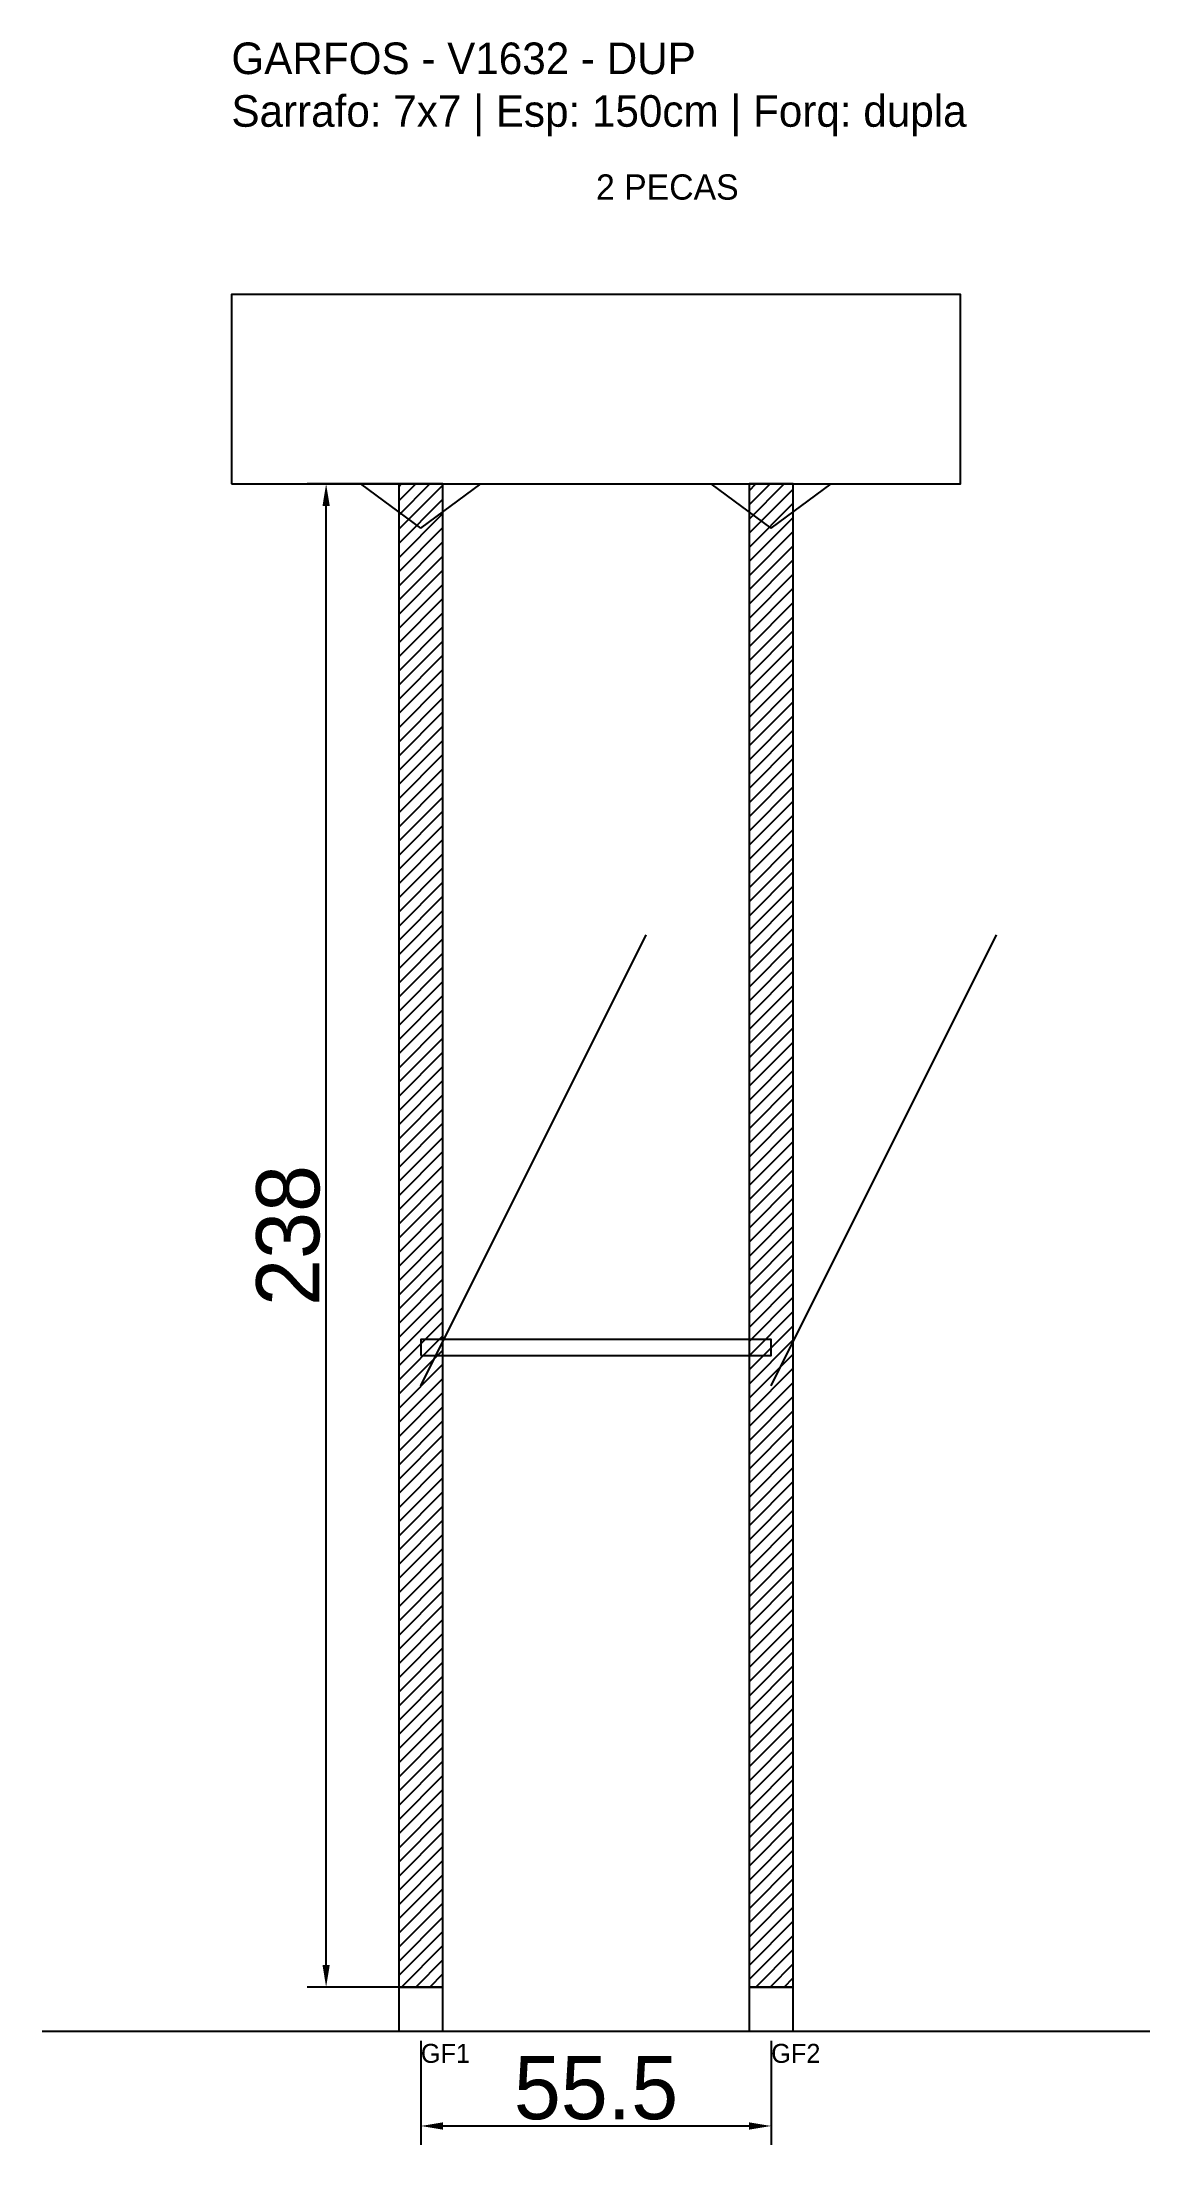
# Model space of a CAD drawing. Header units: metres. Extents: x -30 to 146, y -25 to 308.
import ezdxf

# ---------------------------------------------------------------- set-up
doc = ezdxf.new("R2010")
doc.units = ezdxf.units.M
for name, color, linetype in [('BARRA_ANCORAGEM', 1, 'Continuous'), ('COTA', 241, 'Continuous'), ('GARFOS OK', 3, 'Continuous'), ('NOME DA VIGA', 6, 'Continuous'), ('SARR_7x7', 40, 'Continuous'), ('TIRAS REESCORAMENTO', 252, 'Continuous'), ('VIGAS', 3, 'Continuous')]:
    doc.layers.add(name, color=color, linetype=linetype)
doc.dimstyles.new('EZ DXF', dxfattribs={"dimtxt": 10, "dimasz": 3.5, "dimexe": 3, "dimexo": 1.5, "dimgap": 1, "dimtad": 1, "dimdec": 1, "dimdsep": 46, "dimcen": 2.5, "dimazin": 3, "dimtfac": 1, "dimtmove": 0, "dimatfit": 3})

msp = doc.modelspace()

# ---------------------------------------------------------------- hatches: boundary and pattern name
at = {"layer": 'COTA'}
h = msp.add_hatch(dxfattribs=at)
h.set_pattern_fill('ANSI31', scale=0.5)
h.paths.add_polyline_path([(26.5, 0), (33.5, 0), (33.5, 238), (26.5, 238)])
h = msp.add_hatch(dxfattribs=at)
h.set_pattern_fill('ANSI31', scale=0.5)
h.paths.add_polyline_path([(82, 0), (89, 0), (89, 238), (82, 238)])

# ---------------------------------------------------------------- linework, layer by layer
at = {"layer": 'BARRA_ANCORAGEM'}
for p, q in [((30, 95.2), (65.7, 166.6)), ((85.5, 95.2), (121.2, 166.6))]:
    msp.add_line(p, q, dxfattribs=at)
at = {"layer": 'GARFOS OK'}
for p, q in [((30, 231), (20.5, 238)), ((20.5, 238), (39.5, 238)), ((30, 231), (39.5, 238)), ((85.5, 231), (76, 238)), ((76, 238), (95, 238)), ((85.5, 231), (95, 238))]:
    msp.add_line(p, q, dxfattribs=at)
at = {"layer": 'GARFOS OK', "linetype": 'CONTINUOUS'}
msp.add_line((-30, -7), (145.5, -7), dxfattribs=at)
at = {"layer": 'GARFOS OK'}
for points in [[(26.5, 0), (33.5, 0), (33.5, 238), (26.5, 238), (26.5, 0)], [(82, 0), (89, 0), (89, 238), (82, 238), (82, 0)]]:
    msp.add_lwpolyline(points, dxfattribs=at)
at = {"layer": 'SARR_7x7'}
for points in [[(26.5, -7), (33.5, -7), (33.5, 0), (26.5, 0), (26.5, -7)], [(82, -7), (89, -7), (89, 0), (82, 0), (82, -7)]]:
    msp.add_lwpolyline(points, dxfattribs=at)
at = {"layer": 'TIRAS REESCORAMENTO'}
msp.add_lwpolyline([(30, 100), (85.5, 100), (85.5, 102.5), (30, 102.5), (30, 100)], dxfattribs=at)
at = {"layer": 'VIGAS'}
msp.add_lwpolyline([(0, 238), (115.5, 238), (115.5, 268), (0, 268), (0, 238)], dxfattribs=at)

# ---------------------------------------------------------------- texts
at = {"layer": 'NOME DA VIGA'}
for s, height, p in [('2 PECAS', 4, (57.75, 283)), ('GF1', 3, (30, -12)), ('GF2', 3, (85.5, -12))]:
    msp.add_text(s, height=height, dxfattribs=at).set_placement(p)
at = {"layer": 'NOME DA VIGA', "insert": (0, 293), "char_height": 5, "attachment_point": 7}
msp.add_mtext('GARFOS - V1632 - DUP\\PSarrafo: 7x7 | Esp: 150cm | Forq: dupla', dxfattribs=at)

# ---------------------------------------------------------------- dimensions: what is measured, and where the dimension line sits
at = {"layer": 'COTA'}
msp.add_linear_dim(base=(15, 0), p1=(30, 0), p2=(30, 238), angle=90, dimstyle='EZ DXF', dxfattribs=at).render()
msp.add_linear_dim(base=(30, -22), p1=(30, -7), p2=(85.5, -7), dimstyle='EZ DXF', dxfattribs=at).render()

doc.saveas('drawing.dxf')
